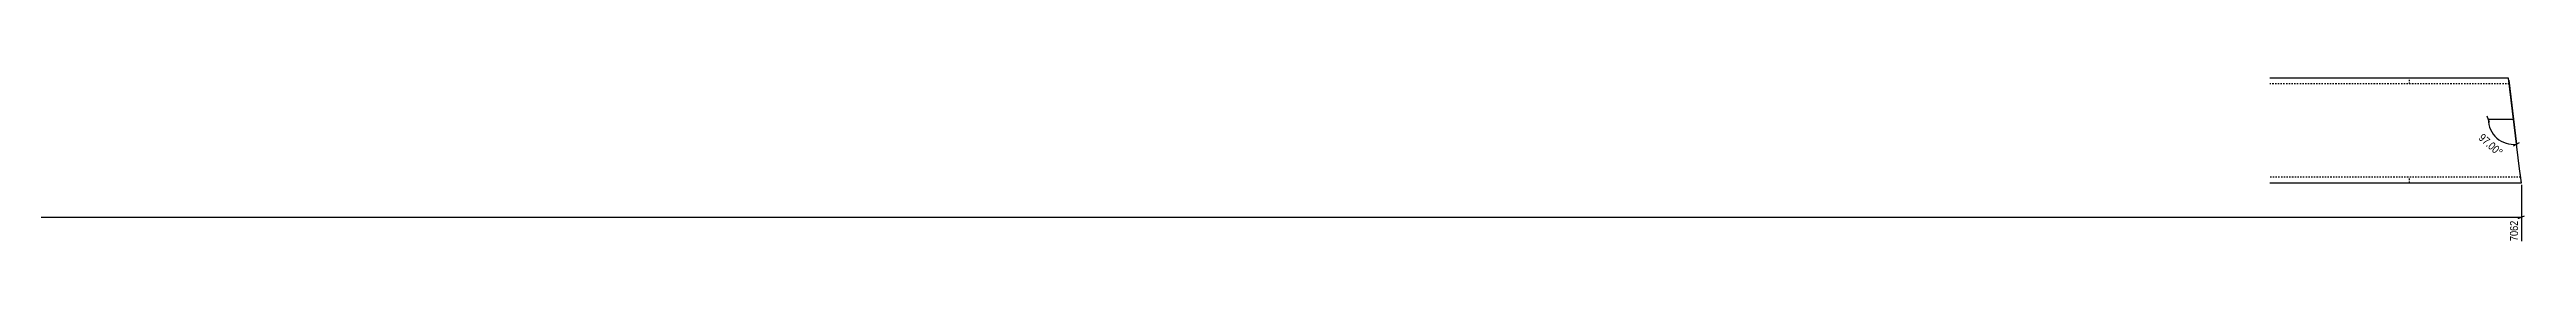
# Model space of a CAD drawing. Header units: millimetres. Extents: x 7 to 20356, y 7 to 257.
# Drawn here: x 3549 to 7092, y 7 to 243 of the extents above; entities that cross this region are included whole.
import ezdxf

# ---------------------------------------------------------------- set-up
doc = ezdxf.new("R2010")
doc.units = ezdxf.units.MM
doc.linetypes.add('DXK_LINE_DOT2', pattern=[3.9198, 1.9599, -1.9599])
doc.layers.add('MÅLSÆTNING', color=7, linetype='Continuous')
doc.layers.add('STÅL', color=7, linetype='Continuous')
doc.styles.add('Arial Narrow', font='ARIALN.TTF', dxfattribs={"height": 0.2})

msp = doc.modelspace()

# ---------------------------------------------------------------- linework, layer by layer
at = {"layer": 'MÅLSÆTNING', "color": 7, "linetype": 'Continuous'}
for p, q in [((7069.7, 239.7), (7080.9, 148.1)), ((7042.3, 179.3), (7038.7, 188.3)), ((7040.5, 183.8), (7076.5, 183.8)), ((7080.9, 148.1), (7076.5, 183.8)), ((7076.7, 145.8), (7085.2, 150.4)), ((7087.7, 89.7), (7087.7, 9)), ((2875.8, 43.4), (7087.7, 43.4)), ((7083.2, 41.6), (7092.2, 45.2))]:
    msp.add_line(p, q, dxfattribs=at)
msp.add_arc((7076.5, 183.8), 36, 180, 277, dxfattribs=at)
at = {"layer": 'STÅL', "color": 2, "linetype": 'Continuous'}
for p, q in [((7069.3, 242.7), (6727.8, 242.7)), ((7085.3, 112.7), (7069.3, 242.7)), ((7087.7, 92.7), (7085.3, 112.7)), ((6727.8, 92.7), (7087.7, 92.7))]:
    msp.add_line(p, q, dxfattribs=at)
at = {"layer": 'STÅL', "color": 7, "linetype": 'DXK_LINE_DOT2'}
for p, q in [((7070.3, 234.7), (6727.8, 234.7)), ((6927.8, 234.7), (6927.8, 242.7)), ((7086.7, 100.7), (6727.8, 100.7)), ((6927.8, 92.7), (6927.8, 100.7)), ((7087.7, 92.7), (7086.2, 105))]:
    msp.add_line(p, q, dxfattribs=at)

# ---------------------------------------------------------------- next in the draw order: wipeouts: each hides what was drawn before it
at = {"color": 0}
msp.add_wipeout([(7055, 126.2), (7066.1, 138.8), (7033.1, 168), (7022, 155.5)], dxfattribs=at).dxf.layer = 'MÅLSÆTNING'
at = {"color": 0, "linetype": 'Continuous'}
msp.add_wipeout([(7085.3, 40.6), (7068.5, 40.6), (7068.5, 6.6), (7085.3, 6.6)], dxfattribs=at).dxf.layer = 'MÅLSÆTNING'

# ---------------------------------------------------------------- next in the draw order: texts
at = {"layer": 'MÅLSÆTNING', "color": 3, "style": 'Arial Narrow'}
msp.add_text('97.00°', height=11.45, rotation=-41.4993, dxfattribs=at).set_placement((7025.4, 155.7))
at = {"layer": 'MÅLSÆTNING', "color": 3, "linetype": 'Continuous', "style": 'Arial Narrow'}
msp.add_text('7062', height=11.45, rotation=90.0002, dxfattribs=at).set_placement((7082.9, 9))

doc.saveas('drawing.dxf')
